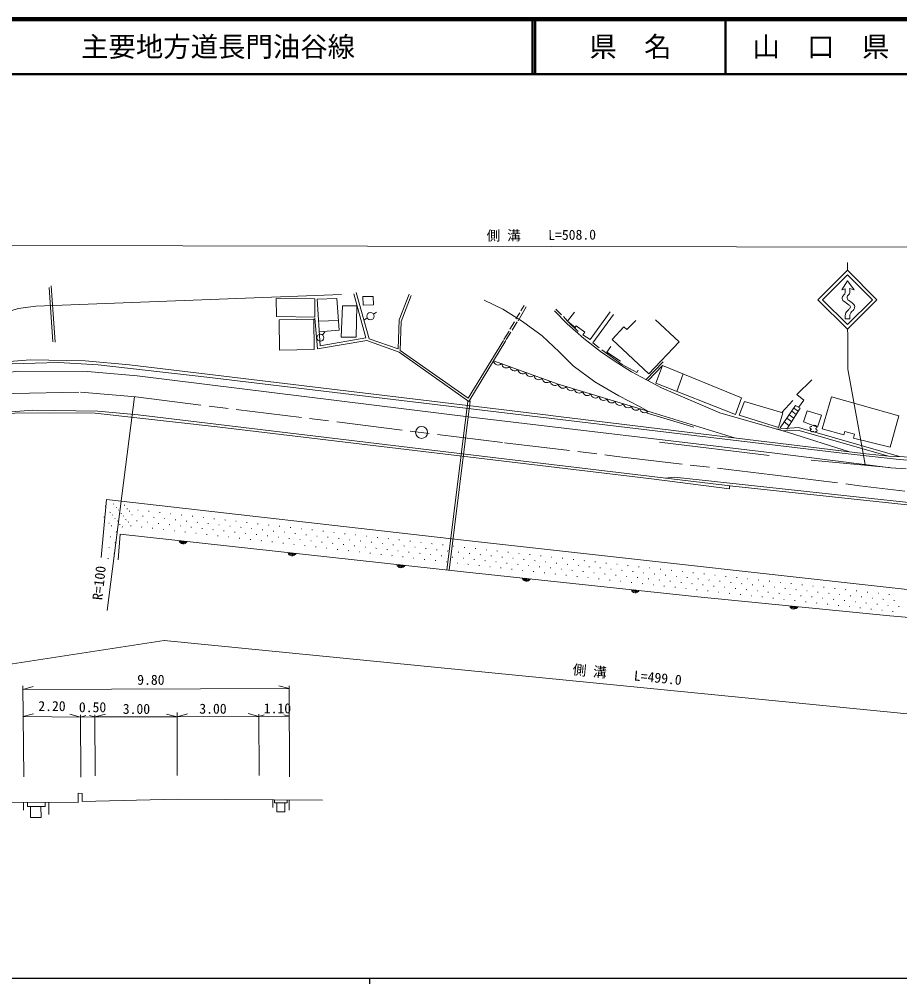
# Model space of a CAD drawing. Units: millimetres, scale not verified. Extents: x 40000 to 680000, y 20000 to 380000.
# Drawn here: x 204039 to 364779, y 204000 to 380000 of the extents above; entities that cross this region are included whole.
import ezdxf
from ezdxf.enums import TextEntityAlignment as Align

# ---------------------------------------------------------------- set-up
doc = ezdxf.new("R2010")
doc.units = ezdxf.units.MM
doc.header["$LTSCALE"] = 1000
doc.linetypes.add('CHAIN', pattern=[18.5, 12, -1.5, 3.5, -1.5])
for name, color, linetype, lineweight in [('M-BGD', 7, 'Continuous', 13), ('M-BMK', 2, 'CHAIN', 13), ('M-TTL', 2, 'Continuous', 140), ('M-TTL-BAND', 7, 'Continuous', 25), ('M-TTL-LINE', 7, 'Continuous', 50), ('M-TTL-TXT', 7, 'Continuous', 13), ('M-WORK', 1, 'Continuous', 13)]:
    doc.layers.add(name, color=color, linetype=linetype, lineweight=lineweight)
doc.styles.add('ＭＳ ゴシック', font='')
doc.styles.get('ＭＳ ゴシック').set_extended_font_data('MS Gothic')

msp = doc.modelspace()

# ---------------------------------------------------------------- linework, layer by layer
at = {"layer": 'M-BGD'}
msp.add_circle((277490, 304594), 1088, dxfattribs=at)
at = {"layer": 'M-BMK'}
msp.add_line((357448, 294882), (365710, 293884), dxfattribs=at)
for points in [[(197618, 311096), (202905, 311714), (215202, 311945), (225289, 311079), (292601, 302717), (313145, 300235)], [(313145, 300235), (341536, 296876), (357448, 294882)]]:
    msp.add_lwpolyline(points, dxfattribs=at)
at = {"layer": 'M-TTL'}
msp.add_line((680000, 380000), (40000, 380000), dxfattribs=at)
at = {"layer": 'M-TTL-BAND'}
for p, q in [((40000, 205000), (579000, 205000)), ((268000, 205000), (268000, 204000))]:
    msp.add_line(p, q, dxfattribs=at)
at = {"layer": 'M-TTL-LINE'}
for p, q in [((297750, 380000), (297750, 370000)), ((298250, 380000), (298250, 370000)), ((333000, 380000), (333000, 370000)), ((40000, 370000), (680000, 370000))]:
    msp.add_line(p, q, dxfattribs=at)
at = {"layer": 'M-WORK'}
for p, q in [((65175, 338981), (536397, 338139)), ((355230, 334230), (355238, 335607)), ((209522, 331059), (210178, 321130)), ((210599, 321069), (209853, 331382)), ((354216, 330653), (355230, 332293)), ((355230, 332293), (356490, 330656)), ((354794, 330816), (354216, 330653)), ((356490, 330656), (355614, 330864)), ((296589, 327528), (295107, 324979)), ((295632, 326789), (296225, 327783)), ((268716, 326196), (269230, 326560)), ((294697, 325339), (295395, 326425)), ((301990, 327081), (303009, 326068)), ((354810, 325327), (354810, 325927)), ((355650, 325327), (355650, 325927)), ((258685, 324903), (262300, 325040)), ((267553, 325502), (267081, 325140)), ((293624, 323477), (294467, 324771)), ((294954, 324794), (294010, 323280)), ((354810, 325327), (355650, 325327)), ((259412, 322391), (259833, 322901)), ((292475, 321555), (293453, 323060)), ((293800, 322920), (292956, 321579)), ((355230, 323430), (355289, 322417)), ((292879, 321410), (286142, 310241)), ((321600, 317510), (318459, 314257)), ((325241, 315276), (324079, 312084)), ((220106, 272105), (225077, 311097)), ((282105, 279499), (285956, 310300)), ((282541, 279451), (286338, 310368)), ((343268, 308232), (345277, 310419)), ((318788, 308490), (334599, 303620)), ((342929, 305459), (345765, 309511)), ((345052, 308492), (345870, 307905)), ((345422, 309021), (346230, 308468)), ((343670, 306518), (344556, 305850)), ((344162, 307221), (345017, 306570)), ((344584, 307823), (345435, 307224)), ((320938, 302836), (340936, 300414)), ((348586, 299565), (362829, 298192)), ((358095, 300746), (362729, 300292)), ((218970, 281809), (219967, 292382)), ((219712, 291130), (219811, 291118)), ((221253, 291487), (221263, 291586)), ((221699, 290902), (221798, 290891)), ((222149, 290393), (222159, 290492)), ((223244, 291288), (223254, 291388)), ((223686, 290675), (223785, 290664)), ((225673, 290448), (225772, 290436)), ((219484, 289143), (219584, 289131)), ((220592, 290023), (220691, 290011)), ((221055, 289497), (221065, 289596)), ((221471, 288915), (221571, 288904)), ((222579, 289795), (222678, 289784)), ((223045, 289298), (223055, 289398)), ((223458, 288688), (223558, 288677)), ((224139, 290194), (224149, 290293)), ((224566, 289568), (224665, 289556)), ((226553, 289340), (226652, 289329)), ((227660, 290220), (227759, 290209)), ((228540, 289113), (228639, 289102)), ((229647, 289993), (229746, 289982)), ((230527, 288886), (230626, 288874)), ((231634, 289766), (231733, 289754)), ((232514, 288658), (232613, 288647)), ((233621, 289538), (233720, 289527)), ((235608, 289311), (235707, 289300)), ((237595, 289084), (237694, 289072)), ((239582, 288856), (239681, 288845)), ((220364, 288035), (220464, 288024)), ((220856, 287507), (220866, 287606)), ((221950, 288402), (221960, 288502)), ((222351, 287808), (222451, 287797)), ((222846, 287308), (222856, 287408)), ((223941, 288204), (223950, 288303)), ((224338, 287581), (224438, 287569)), ((225446, 288461), (225545, 288449)), ((226325, 287353), (226425, 287342)), ((227433, 288233), (227532, 288222)), ((228312, 287126), (228412, 287115)), ((229420, 288006), (229519, 287995)), ((230299, 286899), (230399, 286887)), ((231407, 287779), (231506, 287767)), ((233394, 287551), (233493, 287540)), ((234501, 288431), (234600, 288420)), ((235381, 287324), (235480, 287313)), ((236488, 288204), (236587, 288192)), ((237368, 287097), (237467, 287085)), ((238475, 287976), (238574, 287965)), ((240462, 287749), (240561, 287738)), ((241569, 288629), (241668, 288618)), ((242449, 287522), (242548, 287510)), ((243556, 288402), (243656, 288390)), ((244436, 287294), (244535, 287283)), ((245543, 288174), (245643, 288163)), ((246423, 287067), (246522, 287056)), ((247530, 287947), (247630, 287935)), ((249517, 287719), (249617, 287708)), ((251504, 287492), (251604, 287481)), ((253491, 287265), (253591, 287253)), ((255478, 287037), (255578, 287026)), ((220657, 285517), (220667, 285616)), ((221752, 286412), (221762, 286512)), ((232286, 286671), (232386, 286660)), ((234273, 286444), (234373, 286433)), ((236261, 286217), (236360, 286205)), ((238248, 285989), (238347, 285978)), ((239355, 286869), (239454, 286858)), ((240235, 285762), (240334, 285751)), ((241342, 286642), (241441, 286630)), ((242222, 285535), (242321, 285523)), ((243329, 286414), (243428, 286403)), ((244209, 285307), (244308, 285296)), ((245316, 286187), (245415, 286176)), ((247303, 285960), (247402, 285948)), ((248410, 286840), (248509, 286828)), ((249290, 285732), (249389, 285721)), ((250397, 286612), (250496, 286601)), ((251277, 285505), (251376, 285494)), ((252384, 286385), (252484, 286374)), ((253264, 285278), (253363, 285266)), ((254371, 286158), (254471, 286146)), ((256358, 285930), (256458, 285919)), ((257465, 286810), (257565, 286799)), ((258345, 285703), (258445, 285692)), ((259452, 286583), (259552, 286571)), ((260332, 285476), (260432, 285464)), ((261440, 286355), (261539, 286344)), ((262319, 285248), (262419, 285237)), ((263427, 286128), (263526, 286117)), ((265414, 285901), (265513, 285889)), ((267401, 285673), (267500, 285662)), ((269388, 285446), (269487, 285435)), ((271375, 285219), (271474, 285207)), ((220459, 283527), (220469, 283626)), ((221553, 284422), (221563, 284522)), ((246196, 285080), (246295, 285069)), ((248183, 284853), (248282, 284841)), ((250170, 284625), (250269, 284614)), ((252157, 284398), (252256, 284387)), ((254144, 284171), (254243, 284159)), ((255251, 285050), (255350, 285039)), ((256131, 283943), (256230, 283932)), ((257238, 284823), (257337, 284812)), ((258118, 283716), (258217, 283705)), ((259225, 284596), (259324, 284584)), ((260105, 283489), (260204, 283477)), ((261212, 284368), (261312, 284357)), ((263199, 284141), (263299, 284130)), ((264306, 285021), (264406, 285009)), ((265186, 283914), (265286, 283902)), ((266293, 284794), (266393, 284782)), ((267173, 283686), (267273, 283675)), ((268280, 284566), (268380, 284555)), ((269160, 283459), (269260, 283448)), ((270267, 284339), (270367, 284327)), ((272255, 284111), (272354, 284100)), ((273362, 284991), (273461, 284980)), ((274242, 283884), (274341, 283873)), ((275349, 284764), (275448, 284753)), ((276229, 283657), (276328, 283645)), ((277336, 284537), (277435, 284525)), ((278216, 283429), (278315, 283418)), ((279323, 284309), (279422, 284298)), ((281310, 284082), (281409, 284071)), ((283297, 283855), (283396, 283843)), ((283300, 283853), (283400, 283842)), ((285288, 283633), (285387, 283622)), ((287276, 283412), (287375, 283401)), ((220260, 281536), (220270, 281636)), ((221354, 282432), (221364, 282532)), ((262092, 283261), (262191, 283250)), ((264079, 283034), (264178, 283022)), ((266066, 282806), (266165, 282795)), ((268053, 282579), (268152, 282568)), ((270040, 282352), (270139, 282340)), ((271147, 283232), (271247, 283220)), ((272027, 282124), (272127, 282113)), ((273134, 283004), (273234, 282993)), ((274014, 281897), (274114, 281886)), ((275121, 282777), (275221, 282766)), ((276001, 281670), (276101, 281658)), ((277108, 282550), (277208, 282538)), ((279095, 282322), (279195, 282311)), ((280203, 283202), (280302, 283191)), ((281083, 282095), (281182, 282084)), ((282190, 282975), (282289, 282963)), ((283070, 281868), (283169, 281856)), ((283080, 281865), (283179, 281854)), ((284184, 282749), (284283, 282738)), ((285068, 281645), (285167, 281634)), ((286172, 282529), (286271, 282518)), ((288159, 282308), (288259, 282297)), ((289264, 283192), (289363, 283181)), ((290147, 282088), (290247, 282077)), ((291251, 282971), (291351, 282960)), ((292135, 281867), (292234, 281856)), ((293239, 282751), (293339, 282740)), ((294123, 281647), (294222, 281636)), ((295227, 282530), (295326, 282519)), ((297215, 282310), (297314, 282299)), ((299203, 282089), (299302, 282078)), ((301190, 281869), (301290, 281858)), ((303178, 281648), (303278, 281637)), ((277988, 281442), (278088, 281431)), ((279975, 281215), (280075, 281204)), ((281962, 280988), (282062, 280976)), ((283963, 280761), (284063, 280750)), ((285951, 280541), (286051, 280530)), ((287055, 281424), (287155, 281413)), ((287939, 280320), (288038, 280309)), ((289043, 281204), (289143, 281193)), ((289927, 280100), (290026, 280089)), ((291031, 280983), (291130, 280972)), ((291915, 279879), (292014, 279868)), ((293019, 280763), (293118, 280752)), ((295007, 280542), (295106, 280531)), ((296111, 281426), (296210, 281415)), ((296994, 280322), (297094, 280311)), ((298099, 281206), (298198, 281195)), ((298982, 280101), (299082, 280090)), ((300086, 280985), (300186, 280974)), ((300970, 279881), (301069, 279870)), ((302074, 280765), (302174, 280754)), ((304062, 280544), (304161, 280533)), ((305166, 281428), (305266, 281417)), ((306050, 280324), (306149, 280313)), ((307154, 281207), (307253, 281196)), ((308038, 280103), (308137, 280092)), ((309142, 280987), (309241, 280976)), ((310025, 279883), (310125, 279872)), ((311130, 280766), (311229, 280755)), ((313117, 280546), (313217, 280535)), ((315105, 280325), (315205, 280314)), ((317093, 280105), (317192, 280094)), ((319081, 279884), (319180, 279873)), ((293902, 279659), (294002, 279648)), ((295890, 279438), (295990, 279427)), ((297878, 279218), (297977, 279207)), ((299866, 278997), (299965, 278986)), ((301854, 278777), (301953, 278766)), ((302958, 279660), (303057, 279649)), ((303841, 278556), (303941, 278545)), ((304946, 279440), (305045, 279429)), ((305829, 278336), (305929, 278325)), ((306933, 279219), (307033, 279208)), ((307817, 278115), (307916, 278104)), ((308921, 278999), (309021, 278988)), ((310909, 278778), (311008, 278767)), ((312013, 279662), (312113, 279651)), ((312897, 278558), (312996, 278547)), ((314001, 279442), (314100, 279431)), ((314885, 278337), (314984, 278326)), ((315989, 279221), (316088, 279210)), ((316872, 278117), (316972, 278106)), ((317977, 279001), (318076, 278990)), ((319964, 278780), (320064, 278769)), ((321069, 279664), (321168, 279653)), ((321952, 278560), (322052, 278549)), ((323056, 279443), (323156, 279432)), ((323940, 278339), (324039, 278328)), ((325044, 279223), (325144, 279212)), ((325928, 278119), (326027, 278108)), ((327032, 279002), (327131, 278991)), ((329020, 278782), (329119, 278771)), ((331008, 278561), (331107, 278550)), ((332995, 278341), (333095, 278330)), ((334983, 278120), (335083, 278109)), ((309805, 277895), (309904, 277884)), ((311793, 277674), (311892, 277663)), ((313780, 277454), (313880, 277443)), ((315768, 277233), (315868, 277222)), ((317756, 277013), (317856, 277002)), ((318860, 277896), (318960, 277885)), ((319744, 276792), (319843, 276781)), ((320848, 277676), (320947, 277665)), ((321732, 276572), (321831, 276561)), ((322836, 277455), (322935, 277444)), ((323720, 276351), (323819, 276340)), ((324824, 277235), (324923, 277224)), ((326812, 277014), (326911, 277003)), ((327916, 277898), (328015, 277887)), ((328799, 276794), (328899, 276783)), ((329903, 277678), (330003, 277667)), ((330787, 276573), (330887, 276562)), ((331891, 277457), (331991, 277446)), ((332775, 276353), (332874, 276342)), ((333879, 277237), (333978, 277226)), ((335867, 277016), (335966, 277005)), ((336971, 277900), (337070, 277889)), ((337855, 276796), (337954, 276785)), ((338959, 277679), (339058, 277668)), ((339843, 276575), (339942, 276564)), ((340947, 277459), (341046, 277448)), ((341830, 276355), (341930, 276344)), ((342934, 277238), (343034, 277227)), ((344922, 277018), (345022, 277007)), ((346910, 276797), (347009, 276786)), ((348898, 276577), (348997, 276566)), ((350886, 276356), (350985, 276345)), ((325707, 276131), (325807, 276120)), ((327695, 275910), (327795, 275899)), ((329683, 275690), (329782, 275679)), ((331671, 275469), (331770, 275458)), ((333659, 275249), (333758, 275238)), ((334763, 276133), (334862, 276121)), ((335646, 275028), (335746, 275017)), ((336751, 275912), (336850, 275901)), ((337634, 274808), (337734, 274797)), ((338738, 275692), (338838, 275680)), ((339622, 274587), (339721, 274576)), ((340726, 275471), (340826, 275460)), ((342714, 275251), (342813, 275239)), ((343818, 276134), (343918, 276123)), ((344702, 275030), (344801, 275019)), ((345806, 275914), (345905, 275903)), ((346690, 274810), (346789, 274798)), ((347794, 275693), (347893, 275682)), ((348677, 274589), (348777, 274578)), ((349782, 275473), (349881, 275462)), ((351769, 275252), (351869, 275241)), ((352874, 276136), (352973, 276125)), ((353757, 275032), (353857, 275021)), ((354861, 275915), (354961, 275904)), ((355745, 274811), (355844, 274800)), ((356849, 275695), (356949, 275684)), ((357733, 274591), (357832, 274580)), ((358837, 275474), (358936, 275463)), ((360825, 275254), (360924, 275243)), ((362813, 275033), (362912, 275022)), ((341610, 274367), (341709, 274356)), ((343598, 274146), (343697, 274135)), ((345585, 273926), (345685, 273915)), ((347573, 273705), (347673, 273694)), ((349561, 273485), (349660, 273474)), ((350665, 274369), (350765, 274357)), ((351549, 273264), (351648, 273253)), ((352653, 274148), (352752, 274137)), ((353537, 273044), (353636, 273033)), ((354641, 273928), (354740, 273917)), ((355524, 272823), (355624, 272812)), ((356629, 273707), (356728, 273696)), ((358616, 273487), (358716, 273476)), ((359721, 274370), (359820, 274359)), ((360604, 273266), (360704, 273255)), ((361708, 274150), (361808, 274139)), ((362592, 273046), (362691, 273035)), ((363696, 273929), (363796, 273918)), ((364580, 272825), (364679, 272814)), ((357512, 272603), (357612, 272592)), ((359500, 272382), (359599, 272371)), ((361488, 272162), (361587, 272151)), ((363476, 271941), (363575, 271930)), ((204664, 258366), (204843, 241729)), ((204671, 257712), (206601, 258236)), ((204671, 257712), (253329, 257872)), ((253329, 257872), (251396, 258383)), ((253328, 258344), (253380, 241735)), ((232838, 253492), (232852, 241974)), ((204724, 252742), (206660, 253245)), ((204724, 252742), (215221, 252660)), ((215221, 252660), (213293, 253193)), ((215219, 253075), (215271, 241688)), ((215221, 252660), (216218, 252939)), ((215221, 252660), (217846, 252688)), ((217846, 252688), (216843, 252945)), ((217869, 241909), (217845, 253048)), ((217846, 252688), (219777, 253207)), ((217846, 252688), (232839, 252704)), ((232839, 252704), (230906, 253219)), ((232839, 252704), (234767, 253232)), ((232839, 252704), (247764, 252786)), ((247764, 252786), (245829, 253293)), ((247761, 253188), (247845, 242007)), ((247764, 252786), (248763, 253058)), ((247764, 252786), (253345, 252807)), ((253345, 252807), (252344, 253071)), ((201372, 237123), (214775, 237070)), ((204805, 237109), (204805, 235663)), ((209406, 237091), (209406, 234902)), ((250342, 237569), (250346, 236182)), ((253288, 237552), (253301, 235676))]:
    msp.add_line(p, q, dxfattribs=at)
for points in [[(349830, 328830), (355230, 334230), (360630, 328830), (355230, 323430)], [(350679, 328830), (355230, 333382), (359781, 328830), (355230, 324279)], [(266759, 329441), (266800, 327845), (268692, 327873), (268665, 329418)], [(250956, 329058), (251001, 325777), (257977, 325664), (257967, 328959)], [(263072, 327711), (262776, 321975), (265556, 322006), (265639, 327711)], [(251480, 325136), (251542, 319614), (257851, 319737), (257815, 325296)], [(336425, 310236), (343432, 308184), (342663, 305526), (335450, 307753)], [(352335, 311112), (364646, 307629), (363061, 301904), (356367, 303582), (356546, 304274), (354761, 304798), (354546, 304141), (350606, 305290)], [(347865, 308540), (350519, 307740), (349773, 305579), (347236, 306509)]]:
    msp.add_lwpolyline(points, close=True, dxfattribs=at)
for points in [[(184601, 314458), (191737, 320656), (196751, 324383), (199949, 325997), (203837, 327198), (207064, 327654), (262890, 329778)], [(258407, 328912), (258994, 320423), (267303, 321844), (265122, 329876)], [(265570, 330117), (267904, 321671), (273184, 319831), (273408, 325149), (275224, 329831)], [(275563, 329564), (273747, 324824), (273575, 319577), (286010, 310876), (292420, 321398)], [(258407, 328912), (262025, 329066), (262421, 323263), (258818, 322977)], [(288896, 328727), (292329, 327081), (295882, 324878), (299477, 322209), (302588, 319286), (305184, 316782), (309128, 313843), (313514, 311303), (317292, 309339), (318788, 308490)], [(301754, 326790), (304073, 324399), (307110, 321763), (310136, 319393), (312635, 317695), (315789, 315648), (321314, 312770), (331933, 308199), (344460, 304606), (355615, 301050)], [(303392, 325761), (304117, 324906), (306094, 323052)], [(305374, 326557), (304117, 324906), (305518, 323766), (305723, 324040), (307283, 322932), (306954, 322398), (308247, 321550), (311923, 326596)], [(312508, 326119), (308770, 320928), (309878, 320052)], [(258027, 325459), (258488, 319831), (267463, 321367), (273377, 319227), (286142, 310241)], [(316613, 325025), (314972, 323383), (314383, 323848), (312256, 321537), (318972, 315322), (324535, 321144), (320208, 325180)], [(358457, 298749), (355312, 316130), (355289, 322417)], [(310381, 319678), (314085, 316990), (316761, 315559), (317034, 315942)], [(312023, 320297), (311325, 319230), (313780, 317602)], [(178083, 313187), (199086, 317284), (206081, 317866), (216041, 317651), (224161, 316948), (300085, 307827), (302498, 307514)], [(200621, 317085), (211223, 317337), (218425, 316952), (238300, 314718)], [(290636, 317692), (302443, 313410), (318788, 308490)], [(318846, 314056), (321487, 316823), (335881, 310893), (334794, 307866), (320230, 313598), (321487, 316823)], [(79753, 288098), (82197, 289248), (92406, 296054), (108519, 300381), (123806, 303870), (139353, 303446), (188879, 313415), (203652, 315763), (216522, 315736), (225534, 314941), (287052, 307315), (341515, 300907), (363183, 298147), (365968, 297978)], [(238300, 314718), (298715, 307437), (354248, 300829), (364673, 299669), (369470, 299284)], [(348731, 314231), (345991, 311522), (347274, 310507), (346310, 309173)], [(195664, 307263), (203758, 308156), (217901, 308140), (240193, 305624), (319442, 296146), (333675, 294341), (333727, 294873)], [(196169, 307666), (198902, 308084), (206412, 308684), (218362, 308507), (225736, 307831), (290023, 300086), (334293, 294806), (367277, 291287)], [(327194, 305595), (318679, 308138), (318585, 308551)], [(345765, 309511), (346576, 309009), (344153, 305219)], [(302498, 307514), (335008, 303570), (358095, 300746)], [(342285, 305230), (346313, 305488), (364758, 300207)], [(343510, 304878), (346446, 304962), (362729, 300292), (371367, 299932)], [(321951, 296278), (323649, 296419), (357354, 292775), (367531, 291697)], [(219967, 292382), (285122, 284959), (378191, 274608), (421726, 288951)], [(222098, 281383), (222467, 286031), (285165, 279164), (327925, 274632), (362972, 271110), (379113, 269750), (418314, 282035)], [(100668, 246702), (230499, 266643), (543752, 235735)], [(214775, 237070), (214768, 238756), (215521, 238736), (215493, 237245), (232921, 237672), (259389, 237516)], [(205553, 237106), (205564, 236358), (208737, 236335), (208751, 237094)], [(206084, 236354), (206086, 234322), (208005, 234339), (207996, 236341)], [(250616, 237568), (250611, 236994), (252927, 236994), (252928, 237554)], [(251076, 236994), (251090, 235357), (252512, 235357), (252503, 236994)]]:
    msp.add_lwpolyline(points, dxfattribs=at)
for centre, radius in [((268148, 325826), 678), ((259022, 321885), 638)]:
    msp.add_circle(centre, radius, dxfattribs=at)
for centre, radius, start, end in [((291499, 317769), 866, 185.07259, 315.06051), ((292975, 317233), 866, 185.07259, 315.06051), ((294451, 316698), 866, 185.07259, 315.06051), ((295926, 316163), 866, 185.07259, 315.06051), ((297402, 315628), 866, 185.07259, 315.06051), ((298878, 315093), 866, 185.07259, 315.06051), ((300354, 314557), 866, 185.07259, 315.06051), ((301830, 314022), 866, 185.07259, 315.06051), ((303287, 313524), 852, 187.64999, 318.84222), ((304773, 313077), 852, 187.64999, 318.84222), ((306259, 312629), 852, 187.64999, 318.84222), ((307745, 312182), 852, 187.64999, 318.84222), ((309231, 311735), 852, 187.64999, 318.84222), ((310717, 311287), 852, 187.64999, 318.84222), ((312203, 310840), 852, 187.64999, 318.84222), ((313689, 310393), 852, 187.64999, 318.84222), ((315175, 309945), 852, 187.64999, 318.84222), ((316661, 309498), 852, 187.64999, 318.84222), ((318147, 309051), 852, 187.64999, 318.84222), ((348644, 305433), 257, 67.84591, 284.71584), ((348805, 305045), 344, 150.14232, 321.28089), ((349274, 305568), 344, 284.41096, 141.28089), ((349425, 304986), 257, 247.84591, 104.71584), ((233969, 285086), 812, 196.36947, 331.12974), ((233969, 285086), 650, 202.48526, 325.01395), ((233969, 285086), 488, 213.61795, 313.88127), ((233969, 285086), 325, 247.80724, 279.69198), ((253850, 282908), 812, 196.36947, 331.12974), ((253850, 282908), 650, 202.48526, 325.01395), ((253850, 282908), 488, 213.61795, 313.88127), ((253850, 282908), 325, 247.80724, 279.69198), ((273731, 280731), 812, 196.36947, 331.12974), ((273731, 280731), 650, 202.48526, 325.01395), ((273731, 280731), 488, 213.61795, 313.88127), ((273731, 280731), 325, 247.80724, 279.69198), ((296634, 278263), 812, 196.56971, 331.32998), ((296634, 278263), 650, 202.6855, 325.2142), ((296634, 278263), 488, 213.81819, 314.08151), ((296634, 278263), 325, 248.00748, 279.89222), ((316522, 276155), 812, 196.56971, 331.32998), ((316522, 276155), 650, 202.6855, 325.2142), ((316522, 276155), 488, 213.81819, 314.08151), ((316522, 276155), 325, 248.00748, 279.89222), ((345480, 273182), 812, 196.88112, 331.64139), ((345480, 273182), 650, 202.99691, 325.5256), ((345480, 273182), 488, 214.1296, 314.39291), ((345480, 273182), 325, 248.31889, 280.20362)]:
    msp.add_arc(centre, radius, start, end, dxfattribs=at)
for points in [[(354794, 330816), (354839, 330452), (354887, 330244), (354743, 329928), (354637, 329695), (354431, 329649), (354344, 329408), (354272, 329210), (354240, 329063), (354322, 328869), (354434, 328607), (354615, 328532), (354834, 328349), (355039, 328177), (355200, 328140), (355397, 327959), (355567, 327803), (355769, 327736), (355776, 327506), (355782, 327280), (355603, 327198), (355464, 327020), (355327, 326845), (355195, 326794), (355069, 326612), (354906, 326377), (354884, 326236), (354810, 325927)], [(355614, 330864), (355673, 330484), (355734, 330261), (355583, 329928), (355477, 329695), (355259, 329653), (355184, 329408), (355115, 329181), (355177, 329006), (355319, 328817), (355429, 328671), (355555, 328658), (355701, 328548), (355985, 328334), (356172, 328235), (356398, 327960), (356504, 327830), (356549, 327729), (356558, 327561), (356570, 327346), (356484, 327227), (356376, 327041), (356224, 326776), (356014, 326717), (355865, 326451), (355756, 326258), (355721, 326168), (355650, 325927)]]:
    msp.add_open_spline(points, degree=3, knots=[0, 0, 0, 0, 1, 1, 1, 2, 2, 2, 3, 3, 3, 4, 4, 4, 5, 5, 5, 6, 6, 6, 7, 7, 7, 8, 8, 8, 9, 9, 9, 9], dxfattribs=at)

# ---------------------------------------------------------------- texts
at = {"layer": 'M-TTL-TXT', "style": 'ＭＳ ゴシック'}
msp.add_text('路 線 名      主要地方道長門油谷線', height=3666, dxfattribs=at).set_placement((180380, 375000), align=Align.MIDDLE_LEFT)
for s, p in [('県\u3000名', (315625, 375000)), ('山\u3000口\u3000県', (350375, 375000))]:
    msp.add_text(s, height=3666, dxfattribs=at).set_placement(p, align=Align.MIDDLE_CENTER)
at = {"layer": 'M-WORK', "style": 'ＭＳ ゴシック'}
for s, rotation, p in [('側 溝\u3000\u3000L=508.0', 0.599, (289370, 339045)), ('R=100', 83.974, (219740, 273885)), ('側 溝\u3000\u3000L=499.0', 354.379, (304941, 259907))]:
    msp.add_text(s, height=1833, rotation=rotation, dxfattribs=at).set_placement(p, align=Align.BOTTOM_LEFT)
for s, p in [('9.80', (225570, 258000)), ('2.20', (207514, 253204)), ('0.50', (214924, 252997)), ('3.00', (222934, 252693)), ('3.00', (236907, 252726)), ('1.10', (248680, 252790))]:
    msp.add_text(s, height=1833, dxfattribs=at).set_placement(p, align=Align.BOTTOM_LEFT)

doc.saveas('drawing.dxf')
